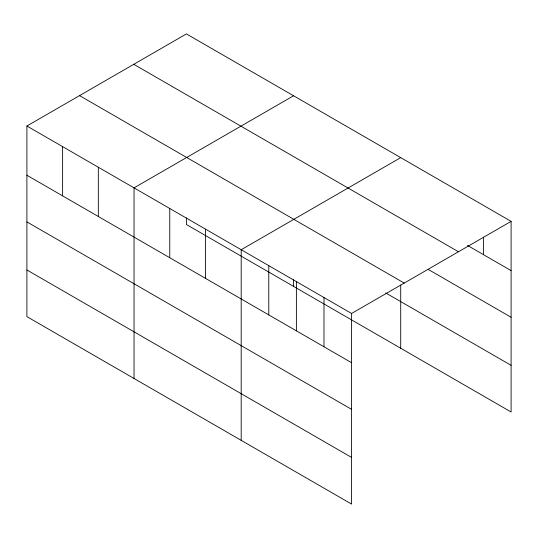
<?xml version="1.0" encoding="UTF-8"?>
<svg xmlns="http://www.w3.org/2000/svg" width="538" height="538" viewBox="0 0 538 538"><rect width="100%" height="100%" fill="white"/><g stroke="black" fill="none" stroke-linecap="round" stroke-linejoin="round"><path stroke-width="0.81" d="M26.9 126.013L351.583 313.466L351.583 504.086L26.9 316.633L26.9 126.013L186.417 33.914L511.1 221.367L511.1 411.987L186.417 224.534L186.417 217.87M293.566 95.777L134.043 187.876L134.043 378.49M400.709 157.634L241.192 249.733L241.192 440.346M351.583 313.466L511.1 221.367M467.522 245.449L511.1 270.607M133.78 64.311L458.457 251.764M428.309 269.464L511.1 317.259M79.543 95.623L404.22 283.075M385.706 292.934L511.1 365.329M26.9 175.254L351.583 362.706M26.9 221.905L351.583 409.357M26.9 269.975L351.583 457.428M483.501 237.15L483.501 254.676M400.709 285.019L400.709 348.254M323.984 297.534L323.984 346.768M296.384 281.603L296.384 330.836M293.566 279.726L293.566 286.391M268.785 265.664L268.785 314.905M205.476 229.114L205.476 278.348M169.759 208.495L169.759 257.729M98.333 167.257L98.333 216.491M62.616 146.632L62.616 195.872"/></g></svg>
